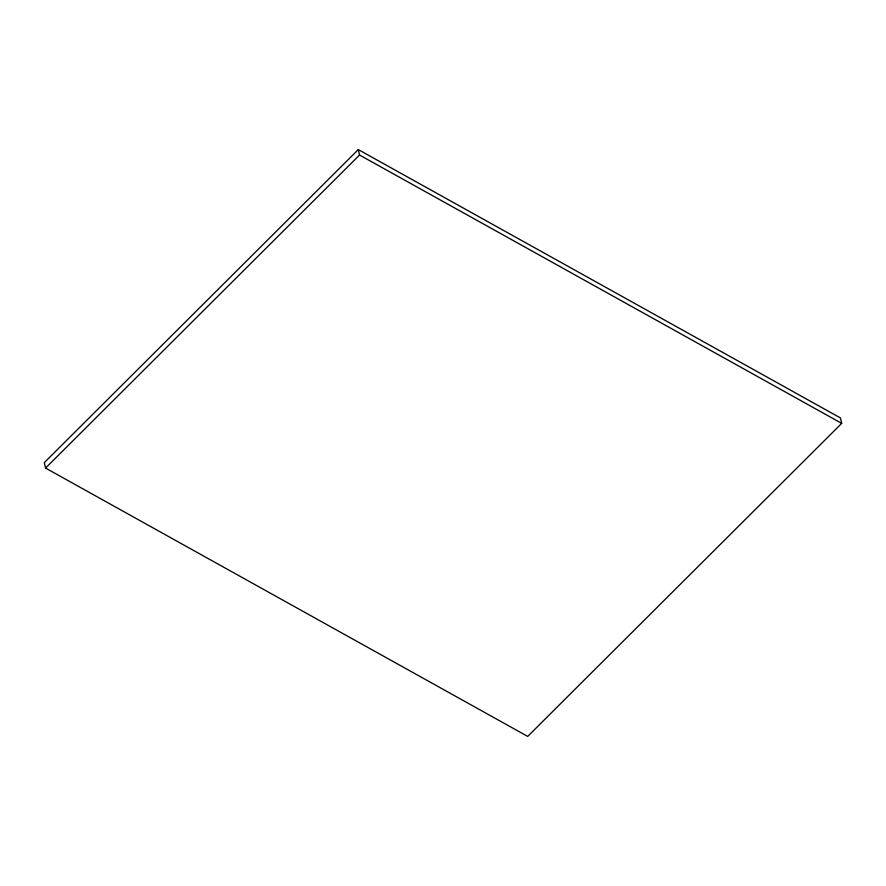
<?xml version="1.0" encoding="UTF-8"?>
<svg xmlns="http://www.w3.org/2000/svg" width="886" height="886" viewBox="0 0 886 886"><rect width="100%" height="100%" fill="white"/><g stroke="black" fill="none" stroke-linecap="round" stroke-linejoin="round"><path stroke-width="1.33" d="M358.287 149.59L44.3 462.625L45.551 468.063L527.713 736.41L841.7 423.375L840.449 417.937L358.287 149.59L359.55 155.028L841.7 423.375M45.551 468.063L359.55 155.028"/></g></svg>
